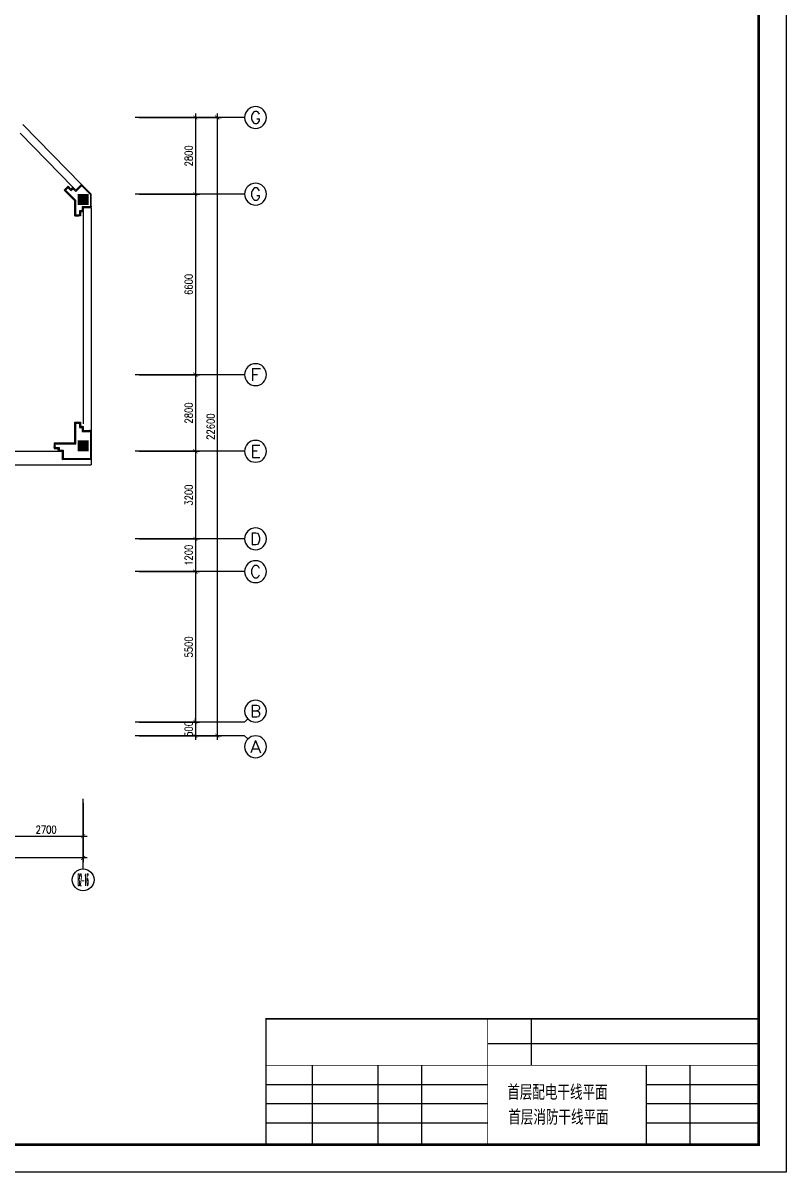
# Model space of a CAD drawing. Extents: x 2942 to 121742, y -69387 to 14613.
# Drawn here: x 93868 to 121742, y -69387 to -27387 of the extents above; entities that cross this region are included whole.
import ezdxf
from ezdxf.enums import TextEntityAlignment as Align

# ---------------------------------------------------------------- set-up
doc = ezdxf.new("R2010")
doc.units = 0
doc.header["$LTSCALE"] = 1000
doc.header["$MEASUREMENT"] = 0
doc.layers.get('0').update_dxf_attribs({"linetype": 'CONTINUOUS'})
doc.layers.get('DEFPOINTS').update_dxf_attribs({"linetype": 'CONTINUOUS'})
for name, color, linetype in [('AXIS', 7, 'CONTINUOUS'), ('AXIS_TEXT', 7, 'CONTINUOUS'), ('COLUMN', 252, 'CONTINUOUS'), ('FRAME', 7, 'CONTINUOUS'), ('STAIR', 7, 'CONTINUOUS'), ('WALL', 7, 'CONTINUOUS'), ('文字', 7, 'CONTINUOUS'), ('柱', 252, 'CONTINUOUS')]:
    doc.layers.add(name, color=color, linetype=linetype)
doc.styles.add('COMPLEX', font='COMPLEX.shx', dxfattribs={"width": 0.8})
doc.styles.add('DIM_FONT', font='romanc.shx', dxfattribs={"width": 0.8})
doc.styles.add('文字说明', font='SimSun.ttf')
doc.dimstyles.new('S100', dxfattribs={"dimtxt": 280, "dimasz": 150, "dimexe": 150, "dimexo": 150, "dimgap": 100, "dimtad": 1, "dimdec": 0, "dimzin": 0, "dimdsep": 46, "dimtxsty": 'DIM_FONT', "dimblk": '_DIMX', "dimblk1": 'ARCHTICK', "dimblk2": 'ARCHTICK', "dimsah": 1, "dimcen": 0.09, "dimdle": 150, "dimclrt": 7, "dimadec": 0, "dimazin": 0, "dimtfac": 1, "dimtdec": 0, "dimtix": 1, "dimtmove": 2, "dimatfit": 3, "dimldrblk": 'ARCHTICK', "dimfxl": 0, "dimtolj": 1, "dimtzin": 0, "dimarcsym": 0})

# ---------------------------------------------------------------- blocks, each defined once
blk = doc.blocks.new('_FZH')
blk.add_solid([(-0.5, -0.5), (0.5, -0.5), (-0.5, 0.5), (0.5, 0.5)])
blk = doc.blocks.new('_ARCHTICK')
at = {"color": 0, "linetype": 'ByBlock', "const_width": 0.15}
blk.add_lwpolyline([(-0.5, -0.5), (0.5, 0.5)], dxfattribs=at)
blk = doc.blocks.new('*D860')
at = {"color": 0, "linetype": 'ByBlock'}
for p, q in [((58263, -60951), (58263, -63111)), ((96063, -60951), (96063, -63111)), ((96213, -62961), (58113, -62961))]:
    blk.add_line(p, q, dxfattribs=at)
at = {"layer": 'DEFPOINTS', "color": 0, "linetype": 'ByBlock'}
for p in [(58263, -60801), (96063, -60801), (58263, -62961)]:
    blk.add_point(p, dxfattribs=at)
at = {"color": 0, "linetype": 'ByBlock', "xscale": 150, "yscale": 150, "zscale": 150, "rotation": 180}
blk.add_blockref('_ARCHTICK', (58263, -62961), dxfattribs=at)
at = {"color": 0, "linetype": 'ByBlock', "xscale": 150, "yscale": 150, "zscale": 150}
blk.add_blockref('_ARCHTICK', (96063, -62961), dxfattribs=at)
at = {"color": 7, "linetype": 'ByBlock', "insert": (77163, -62721), "char_height": 280, "attachment_point": 5, "style": 'DIM_FONT'}
blk.add_mtext('\\A1;37800', dxfattribs=at)
blk = doc.blocks.new('_DIMX')
blk.add_line((-150, 0), (150, 0))
at = {"const_width": 50}
blk.add_lwpolyline([(-70, -70), (70, 70)], dxfattribs=at)
blk = doc.blocks.new('_AXISO')
blk.add_circle((0, 0), 0.5)
at = {"layer": 'AXIS_TEXT', "style": 'COMPLEX', "width": 1.041667}
blk.add_attdef('A', text='', height=0.56, dxfattribs=at).set_placement((-0.25, -0.28), (0.25, -0.28), align=Align.FIT)
blk = doc.blocks.new('*D873')
at = {"color": 0, "linetype": 'ByBlock'}
for p, q in [((93363, -60951), (93363, -62311)), ((96063, -60951), (96063, -62311)), ((93213, -62161), (96213, -62161))]:
    blk.add_line(p, q, dxfattribs=at)
at = {"layer": 'DEFPOINTS', "color": 0, "linetype": 'ByBlock'}
for p in [(93363, -60801), (96063, -60801), (96063, -62161)]:
    blk.add_point(p, dxfattribs=at)
at = {"color": 0, "linetype": 'ByBlock', "xscale": 150, "yscale": 150, "zscale": 150, "rotation": 180}
blk.add_blockref('_ARCHTICK', (93363, -62161), dxfattribs=at)
at = {"color": 0, "linetype": 'ByBlock', "xscale": 150, "yscale": 150, "zscale": 150}
blk.add_blockref('_ARCHTICK', (96063, -62161), dxfattribs=at)
at = {"color": 7, "linetype": 'ByBlock', "insert": (94713, -61921), "char_height": 280, "attachment_point": 5, "style": 'DIM_FONT'}
blk.add_mtext('\\A1;2700', dxfattribs=at)
blk = doc.blocks.new('*D877')
at = {"color": 0, "linetype": 'ByBlock'}
for p, q in [((98114, -35896), (101114, -35896)), ((100964, -35746), (100964, -58646)), ((98114, -58496), (101114, -58496))]:
    blk.add_line(p, q, dxfattribs=at)
at = {"layer": 'DEFPOINTS', "color": 0, "linetype": 'ByBlock'}
for p in [(97964, -35896), (97964, -58496), (100964, -58496)]:
    blk.add_point(p, dxfattribs=at)
at = {"color": 0, "linetype": 'ByBlock', "xscale": 150, "yscale": 150, "zscale": 150}
for p, rotation in [((100964, -35896), 90), ((100964, -58496), 270)]:
    blk.add_blockref('_ARCHTICK', p, dxfattribs=dict(at, rotation=rotation))
at = {"color": 7, "linetype": 'ByBlock', "insert": (100724, -47196), "char_height": 280, "attachment_point": 5, "rotation": 90, "style": 'DIM_FONT'}
blk.add_mtext('\\A1;22600', dxfattribs=at)
blk = doc.blocks.new('*D878')
at = {"color": 0, "linetype": 'ByBlock'}
for p, q in [((98114, -52496), (100314, -52496)), ((100164, -52346), (100164, -58146)), ((98114, -57996), (100314, -57996))]:
    blk.add_line(p, q, dxfattribs=at)
at = {"layer": 'DEFPOINTS', "color": 0, "linetype": 'ByBlock'}
for p in [(97964, -52496), (97964, -57996), (100164, -57996)]:
    blk.add_point(p, dxfattribs=at)
at = {"color": 0, "linetype": 'ByBlock', "xscale": 150, "yscale": 150, "zscale": 150}
for p, rotation in [((100164, -52496), 90), ((100164, -57996), 270)]:
    blk.add_blockref('_ARCHTICK', p, dxfattribs=dict(at, rotation=rotation))
at = {"color": 7, "linetype": 'ByBlock', "insert": (99924, -55246), "char_height": 280, "attachment_point": 5, "rotation": 90, "style": 'DIM_FONT'}
blk.add_mtext('\\A1;5500', dxfattribs=at)
blk = doc.blocks.new('*D879')
at = {"color": 0, "linetype": 'ByBlock'}
for p, q in [((100164, -57996), (100164, -57846)), ((98114, -57996), (100314, -57996)), ((100164, -57996), (100164, -58496)), ((98114, -58496), (100314, -58496)), ((100164, -58496), (100164, -58646))]:
    blk.add_line(p, q, dxfattribs=at)
at = {"layer": 'DEFPOINTS', "color": 0, "linetype": 'ByBlock'}
for p in [(97964, -57996), (97964, -58496), (100164, -58496)]:
    blk.add_point(p, dxfattribs=at)
at = {"color": 0, "linetype": 'ByBlock', "xscale": 150, "yscale": 150, "zscale": 150}
for p, rotation in [((100164, -57996), 270), ((100164, -58496), 90)]:
    blk.add_blockref('_ARCHTICK', p, dxfattribs=dict(at, rotation=rotation))
at = {"color": 7, "linetype": 'ByBlock', "insert": (99924, -58246), "char_height": 280, "attachment_point": 5, "rotation": 90, "style": 'DIM_FONT'}
blk.add_mtext('\\A1;500', dxfattribs=at)
blk = doc.blocks.new('*D880')
at = {"color": 0, "linetype": 'ByBlock'}
for p, q in [((100164, -38546), (100164, -45446)), ((98114, -38696), (100314, -38696)), ((98114, -45296), (100314, -45296))]:
    blk.add_line(p, q, dxfattribs=at)
at = {"layer": 'DEFPOINTS', "color": 0, "linetype": 'ByBlock'}
for p in [(97964, -38696), (97964, -45296), (100164, -45296)]:
    blk.add_point(p, dxfattribs=at)
at = {"color": 0, "linetype": 'ByBlock', "xscale": 150, "yscale": 150, "zscale": 150}
for p, rotation in [((100164, -38696), 90), ((100164, -45296), 270)]:
    blk.add_blockref('_ARCHTICK', p, dxfattribs=dict(at, rotation=rotation))
at = {"color": 7, "linetype": 'ByBlock', "insert": (99924, -41996), "char_height": 280, "attachment_point": 5, "rotation": 90, "style": 'DIM_FONT'}
blk.add_mtext('\\A1;6600', dxfattribs=at)
blk = doc.blocks.new('*D881')
at = {"color": 0, "linetype": 'ByBlock'}
for p, q in [((100164, -51146), (100164, -52646)), ((98114, -51296), (100314, -51296)), ((98114, -52496), (100314, -52496))]:
    blk.add_line(p, q, dxfattribs=at)
at = {"layer": 'DEFPOINTS', "color": 0, "linetype": 'ByBlock'}
for p in [(97964, -51296), (97964, -52496), (100164, -52496)]:
    blk.add_point(p, dxfattribs=at)
at = {"color": 0, "linetype": 'ByBlock', "xscale": 150, "yscale": 150, "zscale": 150}
for p, rotation in [((100164, -51296), 90), ((100164, -52496), 270)]:
    blk.add_blockref('_ARCHTICK', p, dxfattribs=dict(at, rotation=rotation))
at = {"color": 7, "linetype": 'ByBlock', "insert": (99924, -51896), "char_height": 280, "attachment_point": 5, "rotation": 90, "style": 'DIM_FONT'}
blk.add_mtext('\\A1;1200', dxfattribs=at)
blk = doc.blocks.new('*D882')
at = {"color": 0, "linetype": 'ByBlock'}
for p, q in [((98114, -48096), (100314, -48096)), ((100164, -47946), (100164, -51446)), ((98114, -51296), (100314, -51296))]:
    blk.add_line(p, q, dxfattribs=at)
at = {"layer": 'DEFPOINTS', "color": 0, "linetype": 'ByBlock'}
for p in [(97964, -48096), (97964, -51296), (100164, -51296)]:
    blk.add_point(p, dxfattribs=at)
at = {"color": 0, "linetype": 'ByBlock', "xscale": 150, "yscale": 150, "zscale": 150}
for p, rotation in [((100164, -48096), 90), ((100164, -51296), 270)]:
    blk.add_blockref('_ARCHTICK', p, dxfattribs=dict(at, rotation=rotation))
at = {"color": 7, "linetype": 'ByBlock', "insert": (99924, -49696), "char_height": 280, "attachment_point": 5, "rotation": 90, "style": 'DIM_FONT'}
blk.add_mtext('\\A1;3200', dxfattribs=at)
blk = doc.blocks.new('*D883')
at = {"color": 0, "linetype": 'ByBlock'}
for p, q in [((98114, -45296), (100314, -45296)), ((100164, -45146), (100164, -48246)), ((98114, -48096), (100314, -48096))]:
    blk.add_line(p, q, dxfattribs=at)
at = {"layer": 'DEFPOINTS', "color": 0, "linetype": 'ByBlock'}
for p in [(97964, -45296), (97964, -48096), (100164, -48096)]:
    blk.add_point(p, dxfattribs=at)
at = {"color": 0, "linetype": 'ByBlock', "xscale": 150, "yscale": 150, "zscale": 150}
for p, rotation in [((100164, -45296), 90), ((100164, -48096), 270)]:
    blk.add_blockref('_ARCHTICK', p, dxfattribs=dict(at, rotation=rotation))
at = {"color": 7, "linetype": 'ByBlock', "insert": (99924, -46696), "char_height": 280, "attachment_point": 5, "rotation": 90, "style": 'DIM_FONT'}
blk.add_mtext('\\A1;2800', dxfattribs=at)
blk = doc.blocks.new('_AXISO2')
blk.add_line((0.354, 0.146), (0.5, 0))
blk.add_circle((0, 0.5), 0.5)
at = {"layer": 'AXIS_TEXT', "style": 'COMPLEX', "width": 1.041667}
blk.add_attdef('A', text='', height=0.56, dxfattribs=at).set_placement((-0.25, 0.22), (0.25, 0.22), align=Align.FIT)
blk = doc.blocks.new('_AXISO1')
blk.add_line((0.354, -0.146), (0.5, 0))
blk.add_circle((0, -0.5), 0.5)
at = {"layer": 'AXIS_TEXT', "style": 'COMPLEX', "width": 1.041667}
blk.add_attdef('A', text='', height=0.56, dxfattribs=at).set_placement((-0.25, -0.78), (0.25, -0.78), align=Align.FIT)
blk = doc.blocks.new('*D884')
at = {"color": 0, "linetype": 'ByBlock'}
for p, q in [((99664, -35896), (100314, -35896)), ((100164, -35746), (100164, -38846)), ((99664, -38696), (100314, -38696))]:
    blk.add_line(p, q, dxfattribs=at)
at = {"layer": 'DEFPOINTS', "color": 0, "linetype": 'ByBlock'}
for p in [(99514, -35896), (99514, -38696), (100164, -38696)]:
    blk.add_point(p, dxfattribs=at)
at = {"color": 0, "linetype": 'ByBlock', "xscale": 150, "yscale": 150, "zscale": 150}
for p, rotation in [((100164, -35896), 90), ((100164, -38696), 270)]:
    blk.add_blockref('_ARCHTICK', p, dxfattribs=dict(at, rotation=rotation))
at = {"color": 7, "linetype": 'ByBlock', "insert": (99924, -37296), "char_height": 280, "attachment_point": 5, "rotation": 90, "style": 'DIM_FONT'}
blk.add_mtext('\\A1;2800', dxfattribs=at)

msp = doc.modelspace()

# ---------------------------------------------------------------- hatches: boundary and pattern name
at = {"layer": '柱'}
h = msp.add_hatch(color=252, dxfattribs=at)
h.paths.add_polyline_path([(74263.3, -39242.3), (74563.3, -39242.3), (74563.3, -40242.3), (73263.3, -40242.3), (73263.3, -39942.3), (74263.3, -39942.3)])
h.paths.add_polyline_path([(58763.3, -33642.3), (58263.3, -33642.3), (58263.3, -36642.3), (58563.3, -36642.3), (58563.3, -33942.3), (58763.3, -33942.3)])
h.paths.add_polyline_path([(58263.3, -41242.3), (58563.3, -41242.3), (58563.3, -42742.3), (58763.3, -42742.3), (58763.3, -43042.3), (58263.3, -43042.3)])
h.paths.add_polyline_path([(64863.3, -46242.3), (65363.3, -46242.3), (65363.3, -48232.3), (65063.3, -48232.3), (65063.3, -46542.3), (64863.3, -46542.3)])
h.paths.add_polyline_path([(60863.3, -50942.3), (61163.3, -50942.3), (61163.3, -52642.3), (61513.3, -52642.3), (61513.3, -52942.3), (60863.3, -52942.3)])
h.paths.add_polyline_path([(61363.3, -47442.3), (60863.3, -47442.3), (60863.3, -49042.3), (61163.3, -49042.3), (61163.3, -47742.3), (61363.3, -47742.3)])
h.paths.add_polyline_path([(64063.3, -52642.3), (64063.3, -52942.3), (65463.3, -52942.3), (65463.3, -52642.3), (64863.3, -52642.3), (64863.3, -51942.3), (64563.3, -51942.3), (64563.3, -52642.3)])
h.paths.add_polyline_path([(69963.3, -51842.3), (70263.3, -51842.3), (70263.3, -53442.3), (69963.3, -53442.3)])
h.paths.add_polyline_path([(61963.3, -40492.3), (62663.3, -40492.3), (62663.3, -39792.3), (61963.3, -39792.3)])
h.paths.add_polyline_path([(61963.3, -43292.3), (62663.3, -43292.3), (62663.3, -42592.3), (61963.3, -42592.3)])
h.paths.add_polyline_path([(61663.3, -33642.3), (62463.3, -33642.3), (62463.3, -34942.3), (62463.3, -35142.3), (62163.3, -35142.3), (62163.3, -33942.3), (61663.3, -33942.3)])
h.paths.add_polyline_path([(70263.3, -46242.3), (70263.3, -46542.3), (68263.3, -46542.3), (68263.3, -46242.3)])
h.paths.add_polyline_path([(67763.3, -43292.3), (68463.3, -43292.3), (68463.3, -42592.3), (67763.3, -42592.3)])
h.paths.add_polyline_path([(67763.3, -40492.3), (68463.3, -40492.3), (68463.3, -39792.3), (67763.3, -39792.3)])
h.paths.add_polyline_path([(73363.3, -44642.3), (73363.3, -44342.3), (72563.3, -44342.3), (72563.3, -46942.3), (73463.3, -46942.3), (73463.3, -46642.3), (72863.3, -46642.3), (72863.3, -44642.3)])
h.paths.add_polyline_path([(72863.3, -44642.3), (72863.3, -46642.3)], flags=16)
h.paths.add_polyline_path([(68063.3, -36242.3), (68363.3, -36242.3), (68363.3, -33642.3), (68063.3, -33642.3)])
h.paths.add_polyline_path([(89963.3, -33642.3), (89163.3, -33642.3), (89163.3, -34942.3), (89163.3, -35142.3), (89463.3, -35142.3), (89463.3, -33942.3), (89963.3, -33942.3)])
h.paths.add_polyline_path([(89663.3, -40492.3), (88963.3, -40492.3), (88963.3, -39792.3), (89663.3, -39792.3)])
h.paths.add_polyline_path([(89663.3, -43292.3), (88963.3, -43292.3), (88963.3, -42592.3), (89663.3, -42592.3)])
h.paths.add_polyline_path([(86763.3, -46242.3), (86263.3, -46242.3), (86263.3, -48232.3), (86563.3, -48232.3), (86563.3, -46542.3), (86763.3, -46542.3)])
h.paths.add_polyline_path([(81663.3, -51842.3), (81363.3, -51842.3), (81363.3, -53442.3), (81663.3, -53442.3)])
h.paths.add_polyline_path([(77363.3, -51442.3), (77063.3, -51442.3), (77063.3, -53442.3), (77363.3, -53442.3)])
h.paths.add_polyline_path([(74263.3, -51442.3), (74563.3, -51442.3), (74563.3, -53442.3), (74263.3, -53442.3)])
h.paths.add_polyline_path([(87563.3, -52642.3), (87563.3, -52942.3), (86163.3, -52942.3), (86163.3, -52642.3), (86763.3, -52642.3), (86763.3, -51942.3), (87063.3, -51942.3), (87063.3, -52642.3)])
h.paths.add_polyline_path([(81363.3, -46242.3), (81363.3, -46542.3), (83363.3, -46542.3), (83363.3, -46242.3)])
h.paths.add_polyline_path([(77363.3, -39242.3), (77063.3, -39242.3), (77063.3, -40242.3), (78363.3, -40242.3), (78363.3, -39942.3), (77363.3, -39942.3)])
h.paths.add_polyline_path([(74463.3, -44642.3), (74463.3, -44342.3), (75263.3, -44342.3), (75263.3, -46942.3), (74363.3, -46942.3), (74363.3, -46642.3), (74963.3, -46642.3), (74963.3, -44642.3)])
h.paths.add_polyline_path([(77163.3, -44642.3), (77163.3, -44342.3), (76363.3, -44342.3), (76363.3, -46942.3), (77263.3, -46942.3), (77263.3, -46642.3), (76663.3, -46642.3), (76663.3, -44642.3)])
h.paths.add_polyline_path([(78763.3, -44642.3), (78763.3, -46642.3)], flags=16)
h.paths.add_polyline_path([(78263.3, -44642.3), (78263.3, -44342.3), (79063.3, -44342.3), (79063.3, -46942.3), (78163.3, -46942.3), (78163.3, -46642.3), (78763.3, -46642.3), (78763.3, -44642.3)])
h.paths.add_polyline_path([(74263.3, -35642.3), (74563.3, -35642.3), (74563.3, -33642.3), (74263.3, -33642.3)])
h.paths.add_polyline_path([(77363.3, -35642.3), (77063.3, -35642.3), (77063.3, -33642.3), (77363.3, -33642.3)])
h.paths.add_polyline_path([(83863.3, -43292.3), (83163.3, -43292.3), (83163.3, -42592.3), (83863.3, -42592.3)])
h.paths.add_polyline_path([(83863.3, -40492.3), (83163.3, -40492.3), (83163.3, -39792.3), (83863.3, -39792.3)])
h.paths.add_polyline_path([(83563.3, -36242.3), (83263.3, -36242.3), (83263.3, -33642.3), (83563.3, -33642.3)])
h.paths.add_polyline_path([(90763.3, -50942.3), (90463.3, -50942.3), (90463.3, -52642.3), (90113.3, -52642.3), (90113.3, -52942.3), (90763.3, -52942.3)])
h.paths.add_polyline_path([(90263.3, -47442.3), (90763.3, -47442.3), (90763.3, -49042.3), (90463.3, -49042.3), (90463.3, -47742.3), (90263.3, -47742.3)])
h.paths.add_polyline_path([(92863.3, -33642.3), (93363.3, -33642.3), (93363.3, -36642.3), (93063.3, -36642.3), (93063.3, -33942.3), (92863.3, -33942.3)])
h.paths.add_polyline_path([(93363.3, -41242.3), (93063.3, -41242.3), (93063.3, -42742.3), (92863.3, -42742.3), (92863.3, -43042.3), (93363.3, -43042.3)])
edge = h.paths.add_edge_path()
edge.add_line((55797.5, -33642.3), (94394, -33642.3))
edge = h.paths.add_edge_path()
edge.add_line((93363.3, -55747.2), (93363.3, -29451.3))

# ---------------------------------------------------------------- linework, layer by layer
at = {"layer": 'AXIS'}
for p, q in [((101964.1, -30842.3), (97964.1, -30842.3)), ((101964.1, -33642.3), (97964.1, -33642.3)), ((101964.1, -40242.3), (97964.1, -40242.3)), ((101964.1, -43042.3), (97964.1, -43042.3)), ((101964.1, -46242.3), (97964.1, -46242.3)), ((101964.1, -47442.3), (97964.1, -47442.3)), ((101964.1, -52942.3), (97964.1, -52942.3)), ((101964.1, -53442.3), (97964.1, -53442.3)), ((96063.3, -58307.9), (96063.3, -55747.2))]:
    msp.add_line(p, q, dxfattribs=at)
at = {"layer": 'FRAME', "color": 7, "linetype": 'ByBlock'}
for p, q in [((112442.1, -65487.5), (112442.1, -63787.5)), ((104442.1, -68387.5), (104442.1, -65487.5)), ((106842.1, -68387.5), (106842.1, -65487.5)), ((108442.1, -68387.5), (108442.1, -65487.5)), ((116642.1, -68387.5), (116642.1, -65487.5)), ((118242.1, -68387.5), (118242.1, -65487.5)), ((102742.3, -66187.5), (110842.1, -66187.5)), ((116642.1, -66187.5), (120742.1, -66187.5)), ((102742.3, -66887.5), (110842.1, -66887.5)), ((116642.1, -66887.5), (120742.1, -66887.5)), ((102742.3, -67587.5), (110842.1, -67587.5)), ((116642.1, -67587.5), (120742.1, -67587.5))]:
    msp.add_line(p, q, dxfattribs=at)
at = {"layer": 'FRAME', "color": 7, "linetype": 'Continuous'}
msp.add_line((110842.1, -64687.5), (120742.1, -64687.5), dxfattribs=at)
at = {"layer": 'FRAME', "color": 7, "linetype": 'ByBlock'}
msp.add_lwpolyline([(121742.1, -69387), (2942.1, -69387), (2942.1, 14613), (121742.1, 14613)], close=True, dxfattribs=at)
at = {"layer": 'FRAME', "color": 7, "linetype": 'ByBlock', "const_width": 100}
msp.add_lwpolyline([(120742.1, 13612.6), (5442.1, 13612.6), (5442.1, -68387.5), (120742.1, -68387.5)], close=True, dxfattribs=at)
at = {"layer": 'FRAME', "color": 7, "linetype": 'ByBlock'}
for points, const_width in [([(102742.3, -68387.5), (102742.3, -63787.5), (120742.1, -63787.5)], 50), ([(110842.1, -68387.5), (110842.1, -63787.5)], 15), ([(102742.3, -65487.5), (120742.1, -65487.5)], 15)]:
    msp.add_lwpolyline(points, dxfattribs=dict(at, const_width=const_width))
at = {"layer": 'STAIR'}
for p, q in [((95692.7, -33392.8), (93759.1, -31414.1)), ((96009.7, -33287.9), (93867.7, -31095.9)), ((96063.2, -34291.5), (96063.2, -42042.3)), ((96363.2, -34141.5), (96363.2, -43542.3)), ((93363.3, -43042.3), (95203.2, -43042.3)), ((91263.3, -43542.3), (96363.2, -43542.3)), ((96363.2, -43342.3), (96363.2, -43542.3))]:
    msp.add_line(p, q, dxfattribs=at)
at = {"layer": 'WALL'}
for p, q in [((95372.7, -33498.2), (95514.1, -33356.8)), ((95763.2, -33888.8), (95372.7, -33498.2)), ((95422.2, -33498.2), (95496.4, -33424)), ((95798.2, -33874.3), (95422.2, -33498.2)), ((95514.1, -33356.8), (95620.2, -33462.8)), ((95514.1, -33356.8), (95514.1, -33381.6)), ((95531.8, -33424), (95620.2, -33512.3)), ((95620.2, -33462.8), (95690.9, -33392.1)), ((95620.2, -33512.3), (95673.2, -33459.3)), ((95690.9, -33392.1), (95798.2, -33499.4)), ((95690.9, -33392.1), (95690.9, -33417)), ((95708.6, -33459.3), (95798.2, -33548.9)), ((96009.7, -33287.9), (95798.2, -33499.4)), ((95798.2, -33548.9), (95992, -33355.1)), ((96009.7, -33287.9), (96363.2, -33641.5)), ((96009.7, -33287.9), (96009.7, -33312.8)), ((96027.4, -33355.1), (96328.2, -33655.9)), ((95763.2, -34441.5), (95763.2, -33888.8)), ((95798.2, -34406.5), (95798.2, -33874.3)), ((96328.2, -33655.9), (96328.2, -34081.5)), ((96363.2, -34141.5), (96363.2, -33641.5)), ((95903.2, -34406.5), (95798.2, -34406.5)), ((96003.2, -34256.5), (95928.2, -34256.5)), ((95928.2, -34256.5), (95928.2, -34381.5)), ((95963.2, -34441.5), (95945.7, -34423.9)), ((95963.2, -34291.5), (95963.2, -34441.5)), ((96063.2, -34291.5), (95963.2, -34291.5)), ((96028.2, -34106.4), (96028.2, -34231.5)), ((96304, -34106.4), (96028.2, -34106.4)), ((96063.2, -34291.5), (96045.7, -34273.9)), ((96063.2, -34141.5), (96063.2, -34291.5)), ((96363.2, -34141.5), (96063.2, -34141.5)), ((96363.2, -34141.5), (96345.7, -34123.9)), ((95963.2, -34441.5), (95763.2, -34441.5)), ((95763.2, -34441.5), (95903.2, -34441.5)), ((95763.2, -42742.3), (95763.2, -41980.3)), ((95763.2, -41982.3), (95963.2, -41982.3)), ((95963.2, -41982.3), (95945.7, -41999.9)), ((95963.2, -41982.3), (95963.2, -42132.3)), ((95798.2, -42777.3), (95798.2, -42017.3)), ((95798.2, -42017.3), (95853.2, -42017.3)), ((95928.2, -42042.3), (95928.2, -42167.3)), ((95928.2, -42167.3), (96003.2, -42167.3)), ((95963.2, -42132.3), (96063.2, -42132.3)), ((96028.2, -42192.3), (96028.2, -42317.3)), ((96028.2, -42317.3), (96303.2, -42317.3)), ((96063.2, -42132.3), (96045.7, -42149.9)), ((96063.2, -42132.3), (96063.2, -42282.3)), ((96063.2, -42282.3), (96363.2, -42282.3)), ((96328.2, -42342.3), (96328.2, -43307.3)), ((96363.2, -42282.3), (96345.7, -42299.9)), ((96363.2, -43342.3), (96363.2, -42282.3)), ((95763.2, -42742.3), (95003.2, -42742.3)), ((95003.2, -42742.3), (95003.2, -42942.3)), ((95798.2, -42777.3), (95038.2, -42777.3)), ((95038.2, -42882.3), (95038.2, -42777.3)), ((95003.2, -42942.3), (95020.8, -42924.8)), ((95003.2, -42942.3), (95153.2, -42942.3)), ((95063.2, -42907.3), (95188.2, -42907.3)), ((95153.2, -42942.3), (95153.2, -43042.3)), ((95153.2, -43042.3), (95170.8, -43024.8)), ((95153.2, -43042.3), (95303.2, -43042.3)), ((95188.2, -42907.3), (95188.2, -42982.3)), ((95213.2, -43007.3), (95338.2, -43007.3)), ((95303.2, -43042.3), (95303.2, -43342.3)), ((95338.2, -43007.3), (95338.2, -43282.3)), ((95303.2, -43342.3), (95320.8, -43324.8)), ((96363.2, -43342.3), (95303.2, -43342.3)), ((95363.2, -43307.3), (96328.2, -43307.3))]:
    msp.add_line(p, q, dxfattribs=at)
for points in [[(95556.5, -33399.2, 0.4142136), (95471.7, -33399.2)], [(95733.3, -33434.6, 0.4142136), (95648.5, -33434.6)], [(96052.1, -33330.3, 0.4142136), (95967.3, -33330.3)], [(95963.2, -34381.5, -0.4142136), (95903.2, -34441.5)], [(96063.2, -34231.5, -0.4142136), (96003.2, -34291.5)], [(96363.2, -34081.5, -0.4142136), (96303.2, -34141.5)], [(95963.2, -42042.3, 0.2805051), (95853.2, -41982.3)], [(96063.2, -42192.3, 0.4142136), (96003.2, -42132.3)], [(96363.2, -42342.3, 0.4142136), (96303.2, -42282.3)], [(95063.2, -42942.3, -0.4142136), (95003.2, -42882.3)], [(95213.2, -43042.3, -0.4142136), (95153.2, -42982.3)], [(95363.2, -43342.3, -0.4142136), (95303.2, -43282.3)]]:
    msp.add_lwpolyline(points, format="xyb", dxfattribs=at)
for centre, radius, start, end in [((95514.1, -33441.6), 25, 45, 135), ((95690.9, -33477), 25, 45, 135), ((96009.7, -33372.8), 25, 45, 135), ((95903.2, -34381.5), 25, 270, 360), ((96003.2, -34231.5), 25, 270, 0), ((96303.2, -34081.5), 25, 271.71792, 0), ((95858.2, -42127.6), 110.4, 50.57581, 92.55429), ((96003.2, -42192.3), 25, 360, 90), ((96303.2, -42342.3), 25, 0, 90), ((95063.2, -42882.3), 25, 180, 270), ((95213.2, -42982.3), 25, 180, 270), ((95363.2, -43282.3), 25, 180, 270)]:
    msp.add_arc(centre, radius, start, end, dxfattribs=at)

# ---------------------------------------------------------------- block references
at = {"layer": 'AXIS'}
ref = msp.add_blockref('_AXISO', (102364.1, -30841.3), dxfattribs=dict(at, xscale=-799.9992, yscale=799.9992, zscale=799.9992))
ref.add_attrib('A', 'G', dxfattribs={"layer": 'AXIS_TEXT', "height": 448, "style": 'COMPLEX', "width": 1.041667}).set_placement((102164.1, -31065.3), (102564.1, -31065.3), align=Align.FIT)
ref = msp.add_blockref('_AXISO', (102364.1, -33641.3), dxfattribs=dict(at, xscale=-799.9992, yscale=799.9992, zscale=799.9992))
ref.add_attrib('A', 'G', dxfattribs={"layer": 'AXIS_TEXT', "height": 448, "style": 'COMPLEX', "width": 1.041667}).set_placement((102164.1, -33865.3), (102564.1, -33865.3), align=Align.FIT)
ref = msp.add_blockref('_AXISO', (102364.1, -40242.3), dxfattribs=dict(at, xscale=-799.9992, yscale=799.9992, zscale=799.9992))
ref.add_attrib('A', 'F', dxfattribs={"layer": 'AXIS_TEXT', "height": 448, "style": 'COMPLEX', "width": 1.171875}).set_placement((102164.1, -40466.3), (102564.1, -40466.3), align=Align.FIT)
ref = msp.add_blockref('_AXISO', (102364.1, -43042.3), dxfattribs=dict(at, xscale=-799.9992, yscale=799.9992, zscale=799.9992))
ref.add_attrib('A', 'E', dxfattribs={"layer": 'AXIS_TEXT', "height": 448, "style": 'COMPLEX', "width": 1.171875}).set_placement((102164.1, -43266.3), (102564.1, -43266.3), align=Align.FIT)
ref = msp.add_blockref('_AXISO', (102364.1, -46242.3), dxfattribs=dict(at, xscale=-799.9992, yscale=799.9992, zscale=799.9992))
ref.add_attrib('A', 'D', dxfattribs={"layer": 'AXIS_TEXT', "height": 448, "style": 'COMPLEX', "width": 1.102941}).set_placement((102164.1, -46466.3), (102564.1, -46466.3), align=Align.FIT)
ref = msp.add_blockref('_AXISO', (102364.1, -47442.3), dxfattribs=dict(at, xscale=-799.9992, yscale=799.9992, zscale=799.9992))
ref.add_attrib('A', 'C', dxfattribs={"layer": 'AXIS_TEXT', "height": 448, "style": 'COMPLEX', "width": 1.25}).set_placement((102164.1, -47666.3), (102564.1, -47666.3), align=Align.FIT)
ref = msp.add_blockref('_AXISO2', (102364.1, -52942.3), dxfattribs=dict(at, xscale=-799.9992, yscale=799.9992, zscale=799.9992))
ref.add_attrib('A', 'B', dxfattribs={"layer": 'AXIS_TEXT', "height": 448, "style": 'COMPLEX', "width": 1.102941}).set_placement((102164.1, -52766.3), (102564.1, -52766.3), align=Align.FIT)
ref = msp.add_blockref('_AXISO1', (102364.1, -53442.3), dxfattribs=dict(at, xscale=-799.9992, yscale=799.9992, zscale=799.9992))
ref.add_attrib('A', 'A', dxfattribs={"layer": 'AXIS_TEXT', "height": 448, "style": 'COMPLEX', "width": 1.041667}).set_placement((102164.1, -54066.3), (102564.1, -54066.3), align=Align.FIT)
ref = msp.add_blockref('_AXISO', (96063.3, -58707.9), dxfattribs=dict(at, xscale=799.9992, yscale=799.9992, zscale=799.9992))
ref.add_attrib('A', 'B2-16', dxfattribs={"layer": 'AXIS_TEXT', "height": 448, "style": 'COMPLEX', "width": 0.193299}).set_placement((95863.3, -58931.9), (96263.3, -58931.9), align=Align.FIT)
at = {"layer": 'COLUMN', "xscale": 399.9996, "yscale": 399.9996, "zscale": 399.9996}
for p in [(96063.3, -33842.3), (96063.3, -42842.3)]:
    msp.add_blockref('_FZH', p, dxfattribs=at)

# ---------------------------------------------------------------- texts
at = {"layer": '文字', "style": '文字说明', "width": 0.7}
for s, p in [('首层配电干线平面', (111559.6, -66696.9)), ('首层消防干线平面', (111596.1, -67609))]:
    msp.add_text(s, height=480, dxfattribs=at).set_placement(p)

# ---------------------------------------------------------------- dimensions: what is measured, and where the dimension line sits
at = {"layer": 'AXIS'}
for p1, p2, distance, picture, middle in [((97964.1, -30842.3), (97964.1, -53442.3), 3000, '*D877', (100724.1, -42142.3)), ((96063.3, -55747.2), (58263.3, -55747.2), 2160.7, '*D860', (77163.3, -57667.9))]:
    dim = msp.add_aligned_dim(p1=p1, p2=p2, distance=distance, dimstyle='S100', dxfattribs=at)
    dim.commit()
    dim.dimension.update_dxf_attribs({"geometry": picture, "text_midpoint": middle, "insert": (0, 5053.6)})
for base, p1, p2, picture, middle in [((100164.1, -33642.3), (99514.1, -30842.3), (99514.1, -33642.3), '*D884', (99924.1, -32242.3)), ((100164.1, -40242.3), (97964.1, -33642.3), (97964.1, -40242.3), '*D880', (99924.1, -36942.3)), ((100164.1, -43042.3), (97964.1, -40242.3), (97964.1, -43042.3), '*D883', (99924.1, -41642.3)), ((100164.1, -46242.3), (97964.1, -43042.3), (97964.1, -46242.3), '*D882', (99924.1, -44642.3)), ((100164.1, -47442.3), (97964.1, -46242.3), (97964.1, -47442.3), '*D881', (99924.1, -46842.3)), ((100164.1, -52942.3), (97964.1, -47442.3), (97964.1, -52942.3), '*D878', (99924.1, -50192.3)), ((100164.1, -53442.3), (97964.1, -52942.3), (97964.1, -53442.3), '*D879', (99924.1, -53192.3))]:
    dim = msp.add_linear_dim(base=base, p1=p1, p2=p2, angle=270, dimstyle='S100', dxfattribs=at)
    dim.commit()
    dim.dimension.update_dxf_attribs({"geometry": picture, "text_midpoint": middle, "insert": (0, 5053.6)})
dim = msp.add_linear_dim(base=(96063.3, -57107.9), p1=(93363.3, -55747.2), p2=(96063.3, -55747.2), dimstyle='S100', dxfattribs=at)
dim.commit()
dim.dimension.update_dxf_attribs({"geometry": '*D873', "text_midpoint": (94713.3, -56867.9), "insert": (0, 5053.6)})

doc.saveas('drawing.dxf')
